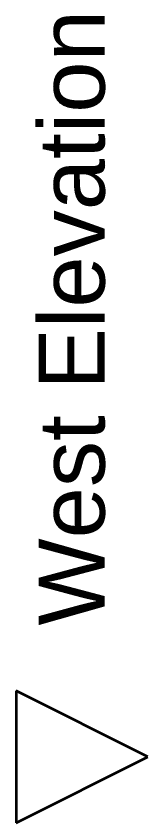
# Model space of a CAD drawing. Header units: millimetres. Extents: x -6000 to 13299, y -11438 to 14364.
# Drawn here: x -6000 to -5400, y 10700 to 14364 of the extents above; entities that cross this region are included whole.
import ezdxf

# ---------------------------------------------------------------- set-up
doc = ezdxf.new("R2010")
doc.units = ezdxf.units.MM
doc.header["$MEASUREMENT"] = 0
doc.linetypes.add('Wipeout_Contour', pattern=[1000, 0, -1000])
doc.layers.add('Marker - Elevation', color=7, linetype='Continuous')
doc.layers.add('Marker - Elevation_Pen_No__25', color=7, linetype='Continuous', lineweight=35, true_color=0x40a5ff)
doc.layers.add('Marker - Elevation_Pen_No__6', color=5, linetype='Continuous', lineweight=35)
doc.styles.add('GENERATED_STYLE_1', font='')
doc.styles.get('GENERATED_STYLE_1').set_extended_font_data('Arial')

# ---------------------------------------------------------------- blocks, each defined once
blk = doc.blocks.new('Elevation_2_3', base_point=(-6000, 23000))
at = {"layer": 'Marker - Elevation_Pen_No__6', "insert": (-5592.4, 11480), "char_height": 300, "attachment_point": 7, "rotation": 90, "style": 'GENERATED_STYLE_1'}
blk.add_mtext('\\A1;{\\fArial|b0|i0|c0|p34; West Elevation}', dxfattribs=at)
at = {"color": 254, "linetype": 'Wipeout_Contour', "lineweight": 0, "ltscale": 37315.351783}
blk.add_wipeout([(-6000, 11300), (-6000, 10700), (-5400, 11000)], dxfattribs=at).dxf.layer = 'Marker - Elevation'
at = {"layer": 'Marker - Elevation_Pen_No__25', "linetype": 'Continuous'}
for p, q in [((-6000, 11300), (-6000, 10700)), ((-5400, 11000), (-6000, 11300)), ((-6000, 10700), (-5400, 11000))]:
    blk.add_line(p, q, dxfattribs=at)

msp = doc.modelspace()

# ---------------------------------------------------------------- block references
at = {"layer": 'Marker - Elevation', "color": 151, "lineweight": 20, "true_color": 0x80c2ff}
msp.add_blockref('Elevation_2_3', (-6000, 23000), dxfattribs=at)

doc.saveas('drawing.dxf')
